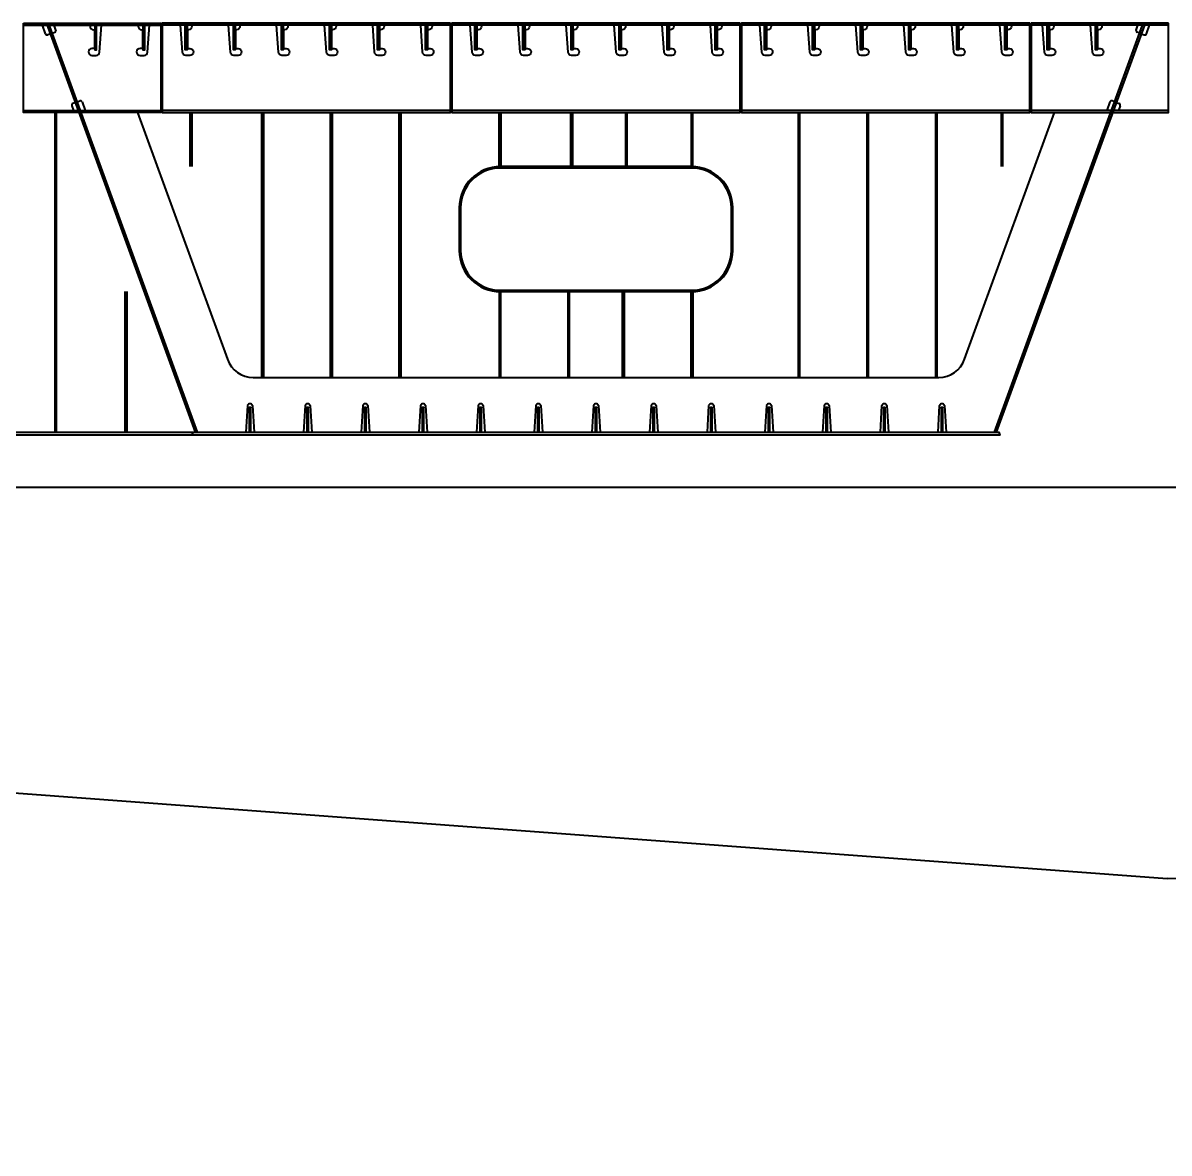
# Model space of a CAD drawing. Header units: millimetres. Extents: x 82 to 1107, y 39 to 638.
# Drawn here: x 1063.35 to 1071.7, y 102.15 to 110.38 of the extents above; entities that cross this region are included whole.
import ezdxf

# ---------------------------------------------------------------- set-up
doc = ezdxf.new("R2010")
doc.units = ezdxf.units.MM
doc.layers.add('elevation', color=250, linetype='Continuous', lineweight=40)

msp = doc.modelspace()

# ---------------------------------------------------------------- linework, layer by layer
at = {"layer": 'elevation'}
for p, q in [((1063.3572, 110.3682), (1064.3572, 110.3682)), ((1063.5175, 110.3055), (1063.4947, 110.3682)), ((1064.6093, 107.4022), (1063.5256, 110.3798)), ((1063.5594, 110.3074), (1063.5335, 110.298)), ((1064.6242, 107.4022), (1063.5387, 110.3846)), ((1063.5594, 110.3074), (1063.5852, 110.3168)), ((1063.5927, 110.3328), (1063.5798, 110.3682)), ((1063.8822, 110.3822), (1063.8822, 110.1882)), ((1064.2322, 110.3822), (1064.2322, 110.1882)), ((1066.4672, 110.3682), (1064.3672, 110.3682)), ((1064.5422, 110.3822), (1064.5422, 110.1882)), ((1064.8922, 110.3822), (1064.8922, 110.1882)), ((1065.2422, 110.3822), (1065.2422, 110.1882)), ((1065.5922, 110.3822), (1065.5922, 110.1882)), ((1065.9422, 110.3822), (1065.9422, 110.1882)), ((1066.2922, 110.3822), (1066.2922, 110.1882)), ((1068.5772, 110.3682), (1066.4772, 110.3682)), ((1066.6522, 110.3822), (1066.6522, 110.1882)), ((1067.0022, 110.3822), (1067.0022, 110.1882)), ((1067.3522, 110.3822), (1067.3522, 110.1882)), ((1067.7022, 110.3822), (1067.7022, 110.1882)), ((1068.0522, 110.3822), (1068.0522, 110.1882)), ((1068.4022, 110.3822), (1068.4022, 110.1882)), ((1070.6872, 110.3682), (1068.5872, 110.3682)), ((1068.7622, 110.3822), (1068.7622, 110.1882)), ((1069.1122, 110.3822), (1069.1122, 110.1882)), ((1069.4622, 110.3822), (1069.4622, 110.1882)), ((1069.8122, 110.3822), (1069.8122, 110.1882)), ((1070.1622, 110.3822), (1070.1622, 110.1882)), ((1070.4301, 107.4022), (1071.5096, 110.3682)), ((1070.445, 107.4022), (1071.5245, 110.3682)), ((1070.5122, 110.3822), (1070.5122, 110.1882)), ((1071.6972, 110.3682), (1070.6972, 110.3682)), ((1070.8222, 110.3822), (1070.8222, 110.1882)), ((1071.1291, 110.3822), (1071.4097, 110.3822)), ((1071.1722, 110.3822), (1071.1722, 110.1882)), ((1071.4616, 110.3328), (1071.4745, 110.3682)), ((1071.495, 110.3074), (1071.4691, 110.3168)), ((1071.495, 110.3074), (1071.5208, 110.298)), ((1071.5368, 110.3055), (1071.5596, 110.3682)), ((1063.7415, 109.8069), (1063.7157, 109.7975)), ((1063.7415, 109.8069), (1063.7674, 109.8163)), ((1063.7834, 109.8088), (1063.8062, 109.7462)), ((1071.2709, 109.8088), (1071.2481, 109.7462)), ((1071.3128, 109.8069), (1071.2869, 109.8163)), ((1071.3128, 109.8069), (1071.3386, 109.7975)), ((1063.3572, 109.7462), (1064.3572, 109.7462)), ((1063.5835, 109.7322), (1063.5835, 107.4022)), ((1063.5961, 107.4022), (1063.5961, 109.7322)), ((1063.7082, 109.7815), (1063.7211, 109.7462)), ((1064.187, 109.7322), (1064.8415, 107.9338)), ((1066.4672, 109.7462), (1064.3672, 109.7462)), ((1064.5705, 109.3375), (1064.5705, 109.7322)), ((1064.5831, 109.7322), (1064.5831, 109.3375)), ((1065.093, 107.8022), (1065.093, 109.7322)), ((1065.1055, 109.7322), (1065.1055, 107.8022)), ((1065.593, 107.8022), (1065.593, 109.7322)), ((1065.6055, 109.7322), (1065.6055, 107.8022)), ((1066.093, 107.8022), (1066.093, 109.7322)), ((1066.1055, 109.7322), (1066.1055, 107.8022)), ((1068.5772, 109.7462), (1066.4772, 109.7462)), ((1066.8212, 109.3375), (1066.8212, 109.7322)), ((1066.8337, 109.7322), (1066.8337, 109.3375)), ((1067.3436, 109.3375), (1067.3436, 109.7322)), ((1067.3562, 109.7322), (1067.3562, 109.3375)), ((1067.7428, 109.7322), (1067.7428, 109.3375)), ((1067.7554, 109.3375), (1067.7554, 109.7322)), ((1068.2204, 109.7322), (1068.2204, 109.3375)), ((1068.2329, 109.3375), (1068.2329, 109.7322)), ((1070.6872, 109.7462), (1068.5872, 109.7462)), ((1069.0004, 109.7322), (1069.0004, 107.8022)), ((1069.013, 107.8022), (1069.013, 109.7322)), ((1069.5004, 109.7322), (1069.5004, 107.8022)), ((1069.513, 107.8022), (1069.513, 109.7322)), ((1070.0004, 109.7322), (1070.0004, 107.8022)), ((1070.013, 107.8022), (1070.013, 109.7322)), ((1070.2128, 107.9338), (1070.8674, 109.7322)), ((1070.478, 109.7322), (1070.478, 109.3375)), ((1070.4905, 109.3375), (1070.4905, 109.7322)), ((1071.6972, 109.7462), (1070.6972, 109.7462)), ((1071.3461, 109.7815), (1071.3332, 109.7462)), ((1068.2237, 109.3375), (1066.8304, 109.3375)), ((1068.2237, 109.3275), (1066.8304, 109.3275)), ((1066.5304, 109.0375), (1066.5304, 108.7268)), ((1066.5404, 109.0375), (1066.5404, 108.7268)), ((1068.5137, 108.7268), (1068.5137, 109.0375)), ((1068.5237, 108.7268), (1068.5237, 109.0375)), ((1064.0961, 107.4022), (1064.0961, 108.4268)), ((1064.1086, 108.427), (1064.1086, 107.4022)), ((1066.8212, 108.427), (1066.8212, 107.8022)), ((1066.8304, 108.4368), (1068.2237, 108.4368)), ((1066.8304, 108.4268), (1068.2237, 108.4268)), ((1066.8337, 107.8022), (1066.8337, 108.4268)), ((1067.3212, 108.4268), (1067.3212, 107.8022)), ((1067.3337, 107.8022), (1067.3337, 108.4268)), ((1067.7204, 107.8022), (1067.7204, 108.4268)), ((1067.7329, 108.4268), (1067.7329, 107.8022)), ((1068.2204, 107.8022), (1068.2204, 108.4268)), ((1068.2329, 108.427), (1068.2329, 107.8022)), ((1065.0295, 107.8022), (1070.0249, 107.8022)), ((1064.9871, 107.5984), (1064.977, 107.4022)), ((1065.0258, 107.5984), (1065.0358, 107.4022)), ((1065.4072, 107.5984), (1065.3971, 107.4022)), ((1065.4459, 107.5984), (1065.4559, 107.4022)), ((1065.8273, 107.5984), (1065.8173, 107.4022)), ((1065.866, 107.5984), (1065.876, 107.4022)), ((1066.2474, 107.5984), (1066.2374, 107.4022)), ((1066.2861, 107.5984), (1066.2962, 107.4022)), ((1066.6676, 107.5984), (1066.6575, 107.4022)), ((1066.7063, 107.5984), (1066.7163, 107.4022)), ((1067.0877, 107.5984), (1067.0776, 107.4022)), ((1067.1264, 107.5984), (1067.1364, 107.4022)), ((1067.5078, 107.5984), (1067.4978, 107.4022)), ((1067.5465, 107.5984), (1067.5565, 107.4022)), ((1067.9279, 107.5984), (1067.9179, 107.4022)), ((1067.9666, 107.5984), (1067.9767, 107.4022)), ((1068.3479, 107.5984), (1068.3379, 107.4022)), ((1068.3866, 107.5984), (1068.3967, 107.4022)), ((1068.7681, 107.5984), (1068.758, 107.4022)), ((1068.8068, 107.5984), (1068.8168, 107.4022)), ((1069.1882, 107.5984), (1069.1782, 107.4022)), ((1069.2269, 107.5984), (1069.2369, 107.4022)), ((1069.6083, 107.5984), (1069.5983, 107.4022)), ((1069.647, 107.5984), (1069.6571, 107.4022)), ((1070.0284, 107.5984), (1070.0184, 107.4022)), ((1070.0671, 107.5984), (1070.0772, 107.4022)), ((1046.6872, 107.0022), (1073.6872, 107.0022)), ((1060.1872, 105.0068), (1071.6872, 104.1512))]:
    msp.add_line(p, q, dxfattribs=at)
for points in [[(1063.3572, 110.3822), (1064.3572, 110.3822), (1064.3572, 109.7322), (1063.3572, 109.7322), (1063.3572, 110.3822)], [(1063.8752, 110.3682), (1063.8752, 110.1882), (1063.8892, 110.1882), (1063.8892, 110.3682)], [(1064.2252, 110.3682), (1064.2252, 110.1882), (1064.2392, 110.1882), (1064.2392, 110.3682)], [(1066.4672, 110.3822), (1064.3672, 110.3822), (1064.3672, 109.7322), (1066.4672, 109.7322), (1066.4672, 110.3822)], [(1064.5492, 110.3682), (1064.5492, 110.1882), (1064.5352, 110.1882), (1064.5352, 110.3682)], [(1064.8992, 110.3682), (1064.8992, 110.1882), (1064.8852, 110.1882), (1064.8852, 110.3682)], [(1065.2492, 110.3682), (1065.2492, 110.1882), (1065.2352, 110.1882), (1065.2352, 110.3682)], [(1065.5992, 110.3682), (1065.5992, 110.1882), (1065.5852, 110.1882), (1065.5852, 110.3682)], [(1065.9492, 110.3682), (1065.9492, 110.1882), (1065.9352, 110.1882), (1065.9352, 110.3682)], [(1066.2992, 110.3682), (1066.2992, 110.1882), (1066.2852, 110.1882), (1066.2852, 110.3682)], [(1068.5772, 110.3822), (1066.4772, 110.3822), (1066.4772, 109.7322), (1068.5772, 109.7322), (1068.5772, 110.3822)], [(1066.6592, 110.3682), (1066.6592, 110.1882), (1066.6452, 110.1882), (1066.6452, 110.3682)], [(1067.0092, 110.3682), (1067.0092, 110.1882), (1066.9952, 110.1882), (1066.9952, 110.3682)], [(1067.3592, 110.3682), (1067.3592, 110.1882), (1067.3452, 110.1882), (1067.3452, 110.3682)], [(1067.7092, 110.3682), (1067.7092, 110.1882), (1067.6952, 110.1882), (1067.6952, 110.3682)], [(1068.0592, 110.3682), (1068.0592, 110.1882), (1068.0452, 110.1882), (1068.0452, 110.3682)], [(1068.4092, 110.3682), (1068.4092, 110.1882), (1068.3952, 110.1882), (1068.3952, 110.3682)], [(1070.6872, 110.3822), (1068.5872, 110.3822), (1068.5872, 109.7322), (1070.6872, 109.7322), (1070.6872, 110.3822)], [(1068.7692, 110.3682), (1068.7692, 110.1882), (1068.7552, 110.1882), (1068.7552, 110.3682)], [(1069.1192, 110.3682), (1069.1192, 110.1882), (1069.1052, 110.1882), (1069.1052, 110.3682)], [(1069.4692, 110.3682), (1069.4692, 110.1882), (1069.4552, 110.1882), (1069.4552, 110.3682)], [(1069.8192, 110.3682), (1069.8192, 110.1882), (1069.8052, 110.1882), (1069.8052, 110.3682)], [(1070.1692, 110.3682), (1070.1692, 110.1882), (1070.1552, 110.1882), (1070.1552, 110.3682)], [(1070.5192, 110.3682), (1070.5192, 110.1882), (1070.5052, 110.1882), (1070.5052, 110.3682)], [(1071.6972, 110.3822), (1070.6972, 110.3822), (1070.6972, 109.7322), (1071.6972, 109.7322), (1071.6972, 110.3822)], [(1070.8292, 110.3682), (1070.8292, 110.1882), (1070.8152, 110.1882), (1070.8152, 110.3682)], [(1071.1792, 110.3682), (1071.1792, 110.1882), (1071.1652, 110.1882), (1071.1652, 110.3682)]]:
    msp.add_lwpolyline(points, dxfattribs=at)
for points in [[(1063.8412, 110.3682), (1063.8412, 110.3602, 0.414214), (1063.8662, 110.3352), (1063.8742, 110.3352), (1063.8742, 110.1982), (1063.8552, 110.1982, 1), (1063.8552, 110.1482), (1063.8852, 110.1482, 0.393468), (1063.9101, 110.1714), (1063.9242, 110.3682)], [(1064.1912, 110.3682), (1064.1912, 110.3602, 0.414214), (1064.2162, 110.3352), (1064.2242, 110.3352), (1064.2242, 110.1982), (1064.2052, 110.1982, 1), (1064.2052, 110.1482), (1064.2352, 110.1482, 0.393468), (1064.2601, 110.1714), (1064.2742, 110.3682)], [(1064.5832, 110.3682), (1064.5832, 110.3602, -0.414214), (1064.5582, 110.3352), (1064.5502, 110.3352), (1064.5502, 110.1982), (1064.5692, 110.1982, -1), (1064.5692, 110.1482), (1064.5392, 110.1482, -0.393468), (1064.5142, 110.1714), (1064.5002, 110.3682)], [(1064.9332, 110.3682), (1064.9332, 110.3602, -0.414214), (1064.9082, 110.3352), (1064.9002, 110.3352), (1064.9002, 110.1982), (1064.9192, 110.1982, -1), (1064.9192, 110.1482), (1064.8892, 110.1482, -0.393468), (1064.8642, 110.1714), (1064.8502, 110.3682)], [(1065.2832, 110.3682), (1065.2832, 110.3602, -0.414214), (1065.2582, 110.3352), (1065.2502, 110.3352), (1065.2502, 110.1982), (1065.2692, 110.1982, -1), (1065.2692, 110.1482), (1065.2392, 110.1482, -0.393468), (1065.2142, 110.1714), (1065.2002, 110.3682)], [(1065.6332, 110.3682), (1065.6332, 110.3602, -0.414214), (1065.6082, 110.3352), (1065.6002, 110.3352), (1065.6002, 110.1982), (1065.6192, 110.1982, -1), (1065.6192, 110.1482), (1065.5892, 110.1482, -0.393468), (1065.5642, 110.1714), (1065.5502, 110.3682)], [(1065.9832, 110.3682), (1065.9832, 110.3602, -0.414214), (1065.9582, 110.3352), (1065.9502, 110.3352), (1065.9502, 110.1982), (1065.9692, 110.1982, -1), (1065.9692, 110.1482), (1065.9392, 110.1482, -0.393468), (1065.9142, 110.1714), (1065.9002, 110.3682)], [(1066.3332, 110.3682), (1066.3332, 110.3602, -0.414214), (1066.3082, 110.3352), (1066.3002, 110.3352), (1066.3002, 110.1982), (1066.3192, 110.1982, -1), (1066.3192, 110.1482), (1066.2892, 110.1482, -0.393468), (1066.2642, 110.1714), (1066.2502, 110.3682)], [(1066.6932, 110.3682), (1066.6932, 110.3602, -0.414214), (1066.6682, 110.3352), (1066.6602, 110.3352), (1066.6602, 110.1982), (1066.6792, 110.1982, -1), (1066.6792, 110.1482), (1066.6492, 110.1482, -0.393468), (1066.6242, 110.1714), (1066.6102, 110.3682)], [(1067.0432, 110.3682), (1067.0432, 110.3602, -0.414214), (1067.0182, 110.3352), (1067.0102, 110.3352), (1067.0102, 110.1982), (1067.0292, 110.1982, -1), (1067.0292, 110.1482), (1066.9992, 110.1482, -0.393468), (1066.9742, 110.1714), (1066.9602, 110.3682)], [(1067.3932, 110.3682), (1067.3932, 110.3602, -0.414214), (1067.3682, 110.3352), (1067.3602, 110.3352), (1067.3602, 110.1982), (1067.3792, 110.1982, -1), (1067.3792, 110.1482), (1067.3492, 110.1482, -0.393468), (1067.3242, 110.1714), (1067.3102, 110.3682)], [(1067.7432, 110.3682), (1067.7432, 110.3602, -0.414214), (1067.7182, 110.3352), (1067.7102, 110.3352), (1067.7102, 110.1982), (1067.7292, 110.1982, -1), (1067.7292, 110.1482), (1067.6992, 110.1482, -0.393468), (1067.6742, 110.1714), (1067.6602, 110.3682)], [(1068.0932, 110.3682), (1068.0932, 110.3602, -0.414214), (1068.0682, 110.3352), (1068.0602, 110.3352), (1068.0602, 110.1982), (1068.0792, 110.1982, -1), (1068.0792, 110.1482), (1068.0492, 110.1482, -0.393468), (1068.0242, 110.1714), (1068.0102, 110.3682)], [(1068.4432, 110.3682), (1068.4432, 110.3602, -0.414214), (1068.4182, 110.3352), (1068.4102, 110.3352), (1068.4102, 110.1982), (1068.4292, 110.1982, -1), (1068.4292, 110.1482), (1068.3992, 110.1482, -0.393468), (1068.3742, 110.1714), (1068.3602, 110.3682)], [(1068.8032, 110.3682), (1068.8032, 110.3602, -0.414214), (1068.7782, 110.3352), (1068.7702, 110.3352), (1068.7702, 110.1982), (1068.7892, 110.1982, -1), (1068.7892, 110.1482), (1068.7592, 110.1482, -0.393468), (1068.7342, 110.1714), (1068.7202, 110.3682)], [(1069.1532, 110.3682), (1069.1532, 110.3602, -0.414214), (1069.1282, 110.3352), (1069.1202, 110.3352), (1069.1202, 110.1982), (1069.1392, 110.1982, -1), (1069.1392, 110.1482), (1069.1092, 110.1482, -0.393468), (1069.0842, 110.1714), (1069.0702, 110.3682)], [(1069.5032, 110.3682), (1069.5032, 110.3602, -0.414214), (1069.4782, 110.3352), (1069.4702, 110.3352), (1069.4702, 110.1982), (1069.4892, 110.1982, -1), (1069.4892, 110.1482), (1069.4592, 110.1482, -0.393468), (1069.4342, 110.1714), (1069.4202, 110.3682)], [(1069.8532, 110.3682), (1069.8532, 110.3602, -0.414214), (1069.8282, 110.3352), (1069.8202, 110.3352), (1069.8202, 110.1982), (1069.8392, 110.1982, -1), (1069.8392, 110.1482), (1069.8092, 110.1482, -0.393468), (1069.7842, 110.1714), (1069.7702, 110.3682)], [(1070.2032, 110.3682), (1070.2032, 110.3602, -0.414214), (1070.1782, 110.3352), (1070.1702, 110.3352), (1070.1702, 110.1982), (1070.1892, 110.1982, -1), (1070.1892, 110.1482), (1070.1592, 110.1482, -0.393468), (1070.1342, 110.1714), (1070.1202, 110.3682)], [(1070.5532, 110.3682), (1070.5532, 110.3602, -0.414214), (1070.5282, 110.3352), (1070.5202, 110.3352), (1070.5202, 110.1982), (1070.5392, 110.1982, -1), (1070.5392, 110.1482), (1070.5092, 110.1482, -0.393468), (1070.4842, 110.1714), (1070.4702, 110.3682)], [(1070.8632, 110.3682), (1070.8632, 110.3602, -0.414214), (1070.8382, 110.3352), (1070.8302, 110.3352), (1070.8302, 110.1982), (1070.8492, 110.1982, -1), (1070.8492, 110.1482), (1070.8192, 110.1482, -0.393468), (1070.7942, 110.1714), (1070.7802, 110.3682)], [(1071.2132, 110.3682), (1071.2132, 110.3602, -0.414214), (1071.1882, 110.3352), (1071.1802, 110.3352), (1071.1802, 110.1982), (1071.1992, 110.1982, -1), (1071.1992, 110.1482), (1071.1692, 110.1482, -0.393468), (1071.1442, 110.1714), (1071.1302, 110.3682)]]:
    msp.add_lwpolyline(points, format="xyb", dxfattribs=at)
for points in [[(1065.0004, 107.4022), (1065.0124, 107.4022), (1065.0124, 107.5822), (1065.0004, 107.5822)], [(1065.4205, 107.4022), (1065.4325, 107.4022), (1065.4325, 107.5822), (1065.4205, 107.5822)], [(1065.8407, 107.4022), (1065.8527, 107.4022), (1065.8527, 107.5822), (1065.8407, 107.5822)], [(1066.2608, 107.4022), (1066.2728, 107.4022), (1066.2728, 107.5822), (1066.2608, 107.5822)], [(1066.6809, 107.4022), (1066.6929, 107.4022), (1066.6929, 107.5822), (1066.6809, 107.5822)], [(1067.101, 107.4022), (1067.113, 107.4022), (1067.113, 107.5822), (1067.101, 107.5822)], [(1067.5212, 107.4022), (1067.5332, 107.4022), (1067.5332, 107.5822), (1067.5212, 107.5822)], [(1067.9413, 107.4022), (1067.9533, 107.4022), (1067.9533, 107.5822), (1067.9413, 107.5822)], [(1068.3613, 107.4022), (1068.3733, 107.4022), (1068.3733, 107.5822), (1068.3613, 107.5822)], [(1068.7814, 107.4022), (1068.7934, 107.4022), (1068.7934, 107.5822), (1068.7814, 107.5822)], [(1069.2015, 107.4022), (1069.2135, 107.4022), (1069.2135, 107.5822), (1069.2015, 107.5822)], [(1069.6217, 107.4022), (1069.6337, 107.4022), (1069.6337, 107.5822), (1069.6217, 107.5822)], [(1070.0418, 107.4022), (1070.0538, 107.4022), (1070.0538, 107.5822), (1070.0418, 107.5822)], [(1055.7875, 107.4022), (1064.5868, 107.4022), (1064.5868, 107.3822), (1055.7875, 107.3822)], [(1064.5868, 107.4022), (1070.4628, 107.4022), (1070.468, 107.3822), (1064.5868, 107.3822)]]:
    msp.add_lwpolyline(points, close=True, dxfattribs=at)
for centre, radius, start, end in [((1063.5292, 110.3098), 0.0125, 200, 290), ((1063.5809, 110.3286), 0.0125, 290, 20), ((1071.4734, 110.3286), 0.0125, 160, 250), ((1071.5251, 110.3098), 0.0125, 250, 340), ((1063.7717, 109.8046), 0.0125, 20, 110), ((1071.2827, 109.8046), 0.0125, 70, 160), ((1063.72, 109.7858), 0.0125, 110, 200), ((1071.3344, 109.7858), 0.0125, 340, 70), ((1066.8304, 109.0375), 0.3, 90, 180), ((1066.8304, 109.0375), 0.29, 90, 180), ((1068.2237, 109.0375), 0.3, 0, 90), ((1068.2237, 109.0375), 0.29, 0, 90), ((1066.8304, 108.7268), 0.3, 180, 270), ((1066.8304, 108.7268), 0.29, 180, 270), ((1068.2237, 108.7268), 0.3, 270, 0), ((1068.2237, 108.7268), 0.29, 270, 0), ((1065.0295, 108.0022), 0.2, 200, 270), ((1070.0249, 108.0022), 0.2, 270, 340), ((1065.0065, 107.5873), 0.0222, 30.20517, 151.2472), ((1065.4267, 107.5873), 0.0222, 30.20517, 151.2472), ((1065.8468, 107.5873), 0.0222, 30.20517, 151.2472), ((1066.2669, 107.5873), 0.0222, 30.20517, 151.2472), ((1066.687, 107.5873), 0.0222, 30.20517, 151.2472), ((1067.1072, 107.5873), 0.0222, 30.20517, 151.2472), ((1067.5273, 107.5873), 0.0222, 30.20517, 151.2472), ((1067.9474, 107.5873), 0.0222, 30.20517, 151.2472), ((1068.3674, 107.5873), 0.0222, 30.20517, 151.2472), ((1068.7875, 107.5873), 0.0222, 30.20517, 151.2472), ((1069.2077, 107.5873), 0.0222, 30.20517, 151.2472), ((1069.6278, 107.5873), 0.0222, 30.20517, 151.2472), ((1070.0479, 107.5873), 0.0222, 30.20517, 151.2472), ((1071.6872, 102.1512), 2, 0, 90)]:
    msp.add_arc(centre, radius, start, end, dxfattribs=at)

doc.saveas('drawing.dxf')
